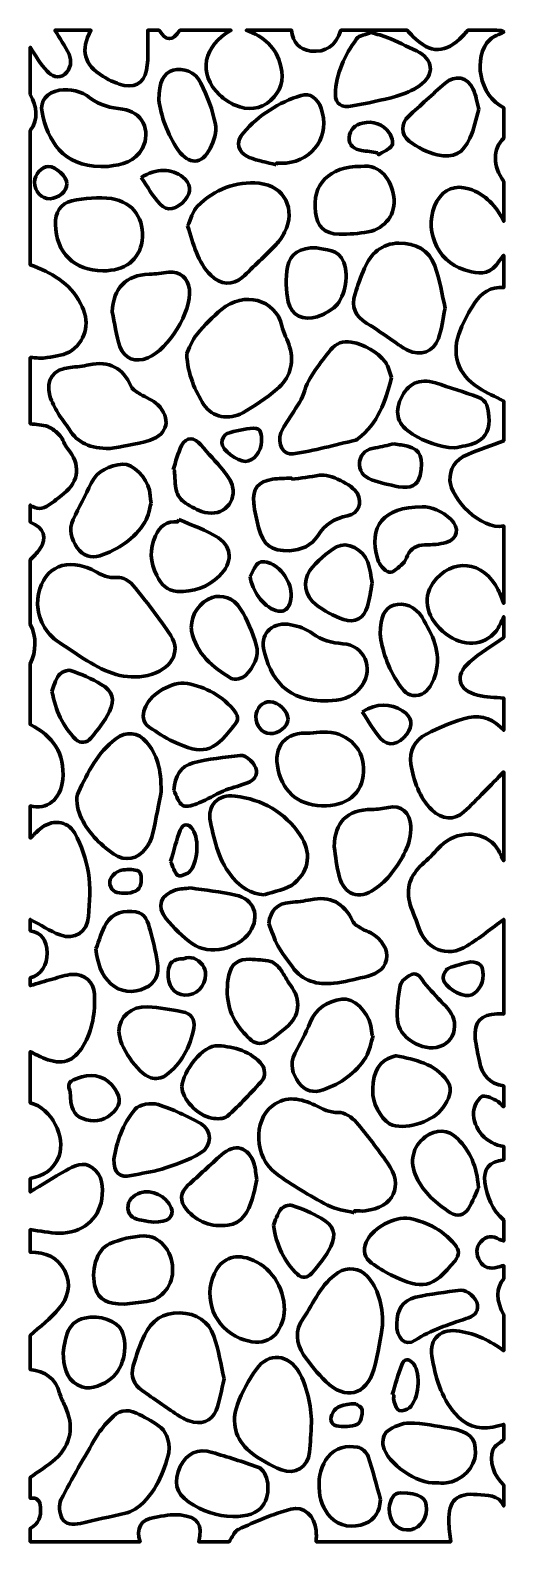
# Model space of a CAD drawing. Header units: inches. Extents: x 147 to 192, y 28 to 169.
import ezdxf

# ---------------------------------------------------------------- set-up
doc = ezdxf.new("R2010")
doc.units = ezdxf.units.IN
doc.header["$MEASUREMENT"] = 0
doc.layers.add('Layer 1', color=7, linetype='Continuous')

msp = doc.modelspace()

# ---------------------------------------------------------------- linework, layer by layer
at = {"layer": 'Layer 1', "color": 7, "lineweight": 140}
for points, knots in [([(147.46, 163.09), (147.46, 164.56), (147.46, 166.03), (147.46, 167.5), (147.97, 166.74), (148.41, 165.92), (149.03, 165.26), (149.41, 164.84), (150.09, 164.49), (150.68, 165), (151.24, 165.49), (151.36, 166.21), (151.07, 166.86), (150.72, 167.64), (150.2, 168.35), (149.75, 169.09), (150.87, 169.09), (151.99, 169.09), (153.11, 169.09), (152.11, 167.21), (152.45, 165.89), (154.25, 164.78), (154.72, 164.49), (155.22, 164.25), (155.74, 164.07), (157.05, 163.62), (158.07, 164.06), (158.3, 165.37), (158.51, 166.58), (158.38, 167.85), (158.4, 169.09), (158.75, 169.09), (159.1, 169.09), (159.46, 169.09), (160.1, 168.06), (160.74, 168.06), (161.4, 169.09), (162.98, 169.09), (164.57, 169.09), (166.16, 169.09), (163.61, 167.68), (162.99, 165.04), (165.11, 163.05), (165.53, 162.66), (166.03, 162.31), (166.56, 162.09), (167.72, 161.61), (168.89, 161.68), (169.85, 162.54), (170.8, 163.38), (171.09, 164.45), (170.8, 165.72), (170.39, 167.51), (169.21, 168.5), (167.57, 169.09), (168.98, 169.09), (170.39, 169.09), (171.8, 169.09), (171.92, 167.97), (172.56, 167.27), (173.58, 167.15), (174.97, 166.99), (175.92, 167.65), (176.39, 169.09), (178.45, 169.09), (180.5, 169.09), (182.56, 169.09), (182.74, 168.9), (182.92, 168.7), (183.1, 168.51), (184.77, 166.86), (186.11, 166.88), (187.75, 168.57), (187.91, 168.73), (188.05, 168.91), (188.21, 169.09), (189.24, 169.09), (190.26, 169.09), (191.29, 169.08), (191.38, 169.08), (191.47, 168.97), (191.56, 168.91), (191.13, 168.69), (190.62, 168.56), (190.29, 168.24), (188.59, 166.57), (189.32, 162.95), (191.56, 161.86), (191.56, 160.91), (191.56, 159.97), (191.56, 159.03), (190.52, 158.01), (190.52, 156.45), (191.56, 154.98), (191.56, 153.74), (191.56, 152.51), (191.56, 151.27), (190.85, 152.68), (189.89, 153.81), (188.32, 154.3), (187.06, 154.69), (185.98, 154.29), (185.34, 153.14), (184.01, 150.75), (185.27, 147.53), (187.89, 146.76), (188.76, 146.5), (189.74, 146.18), (190.57, 146.91), (190.95, 147.25), (191.23, 147.7), (191.56, 148.1), (191.56, 147.1), (191.56, 146.1), (191.56, 145.1), (190.34, 145.2), (189.46, 144.61), (188.84, 143.64), (188.33, 142.86), (187.87, 142.03), (187.52, 141.16), (186.61, 138.99), (187.24, 137.01), (189.23, 135.74), (189.97, 135.27), (190.78, 134.92), (191.56, 134.51), (191.56, 133.28), (191.56, 132.05), (191.56, 130.81), (190.44, 130.39), (189.3, 130.02), (188.21, 129.54), (186.99, 129.02), (186.51, 128.18), (186.55, 127.1), (186.61, 125.49), (189.41, 122.43), (191.56, 122.87), (191.56, 120.46), (191.56, 118.05), (191.56, 115.64), (191.39, 116.07), (191.24, 116.51), (191.04, 116.92), (189.69, 119.65), (186.69, 119.96), (184.97, 117.55), (183.92, 116.08), (184.42, 114.14), (186.17, 112.8), (187.77, 111.58), (189.73, 111.66), (190.82, 113.04), (191.14, 113.44), (191.32, 113.95), (191.56, 114.41), (191.56, 113.76), (191.56, 113.11), (191.56, 112.47), (190.49, 111.7), (189.34, 111.03), (188.36, 110.16), (186.95, 108.91), (187.3, 107.56), (189.13, 107.08), (189.91, 106.88), (190.75, 106.9), (191.56, 106.82), (191.56, 105.82), (191.56, 104.82), (191.56, 103.82), (190.67, 104.76), (189.54, 105.31), (188.32, 105.01), (186.95, 104.68), (185.61, 104.1), (184.35, 103.46), (183.28, 102.91), (182.72, 101.84), (182.92, 100.65), (183.18, 99.09), (183.68, 97.57), (184.85, 96.41), (185.79, 95.48), (186.99, 95.39), (187.85, 96.21), (189.12, 97.41), (190.33, 98.69), (191.56, 99.94), (191.56, 97.18), (191.56, 94.42), (191.56, 91.65), (191.28, 92.15), (191.08, 92.74), (190.7, 93.14), (189.42, 94.5), (187.19, 94.44), (185.7, 93.05), (185.17, 92.55), (184.72, 91.96), (184.16, 91.49), (183.02, 90.51), (182.43, 89.33), (182.78, 87.84), (182.96, 87.05), (183.36, 86.32), (183.6, 85.55), (184.26, 83.39), (186.25, 82.53), (188.16, 83.72), (189.35, 84.45), (190.43, 85.36), (191.56, 86.18), (191.56, 83.24), (191.56, 80.3), (191.56, 77.36), (191.35, 77.37), (191.15, 77.39), (190.95, 77.38), (189.43, 77.32), (188.78, 76.62), (188.91, 75.11), (188.97, 74.39), (189.16, 73.68), (189.29, 72.97), (189.53, 71.69), (190.22, 70.85), (191.56, 70.66), (191.56, 70.02), (191.56, 69.37), (191.56, 68.72), (191.32, 68.93), (191.11, 69.21), (190.83, 69.33), (190.4, 69.51), (189.75, 69.84), (189.52, 69.67), (189.12, 69.37), (188.79, 68.75), (188.75, 68.25), (188.65, 66.66), (190, 65.19), (191.56, 65.02), (191.56, 64.61), (191.56, 64.19), (191.56, 63.78), (190.21, 63.56), (189.63, 62.93), (189.81, 61.66), (190, 60.31), (190.49, 59.07), (191.56, 58.14), (191.56, 57.49), (191.56, 56.84), (191.56, 56.2), (191.43, 56.25), (191.28, 56.28), (191.16, 56.35), (190.53, 56.72), (189.93, 56.7), (189.43, 56.13), (188.94, 55.58), (188.98, 54.94), (189.32, 54.34), (189.69, 53.68), (190.29, 53.57), (190.98, 53.75), (191.17, 53.8), (191.37, 53.85), (191.56, 53.91), (191.56, 53.49), (191.56, 53.08), (191.56, 52.67), (190.84, 51.89), (190.84, 50.57), (191.56, 49.32), (191.56, 48.2), (191.56, 47.08), (191.56, 45.97), (190.32, 46.88), (188.98, 47.54), (187.44, 47.79), (185.76, 48.07), (184.58, 47.15), (184.87, 45.47), (185.19, 43.55), (185.69, 41.64), (187.02, 40.1), (187.95, 39.03), (189.13, 38.57), (190.55, 38.83), (190.89, 38.9), (191.22, 39), (191.56, 39.09), (191.56, 38.62), (191.56, 38.15), (191.56, 37.68), (191.21, 37.36), (190.71, 37.12), (190.55, 36.73), (190.13, 35.74), (190.67, 34.21), (191.56, 33.44), (191.56, 32.8), (191.56, 32.15), (191.56, 31.5), (191.06, 32.61), (189.99, 32.45), (189.09, 32.55), (187.18, 32.74), (186.41, 31.99), (186.44, 30.06), (186.45, 29.42), (186.56, 28.79), (186.62, 28.15), (182.44, 28.15), (178.27, 28.15), (174.1, 28.15), (174.1, 28.5), (174.12, 28.86), (174.09, 29.21), (173.97, 30.51), (172.94, 31.53), (171.72, 31.2), (170.05, 30.75), (168.44, 30.02), (166.85, 29.31), (166.47, 29.14), (166.27, 28.55), (165.98, 28.15), (165.04, 28.15), (164.1, 28.15), (163.16, 28.15), (163.53, 29.76), (163.12, 30.45), (161.43, 30.65), (160.65, 30.75), (159.82, 30.56), (159.03, 30.43), (157.74, 30.22), (157.27, 29.39), (157.69, 28.15), (154.28, 28.15), (150.87, 28.15), (147.46, 28.15), (147.46, 28.56), (147.46, 28.98), (147.46, 29.39), (148.25, 29.82), (148.48, 30.54), (148.42, 31.37), (148.38, 31.93), (148.13, 32.33), (147.46, 32.21), (147.46, 32.86), (147.46, 33.5), (147.46, 34.15), (148.24, 34.72), (149.08, 35.22), (149.79, 35.86), (151.29, 37.2), (151.57, 38.98), (150.7, 40.8), (150.51, 41.19), (150.31, 41.59), (150.19, 42.01), (149.81, 43.41), (148.85, 44.06), (147.46, 44.2), (147.46, 45.26), (147.46, 46.32), (147.46, 47.38), (148.36, 48.21), (149.35, 48.96), (150.13, 49.89), (150.98, 50.89), (151.34, 52.13), (150.67, 53.4), (150, 54.67), (148.88, 55.2), (147.46, 55.14), (147.46, 55.85), (147.46, 56.55), (147.46, 57.26), (148.35, 57.14), (149.25, 56.94), (150.14, 56.93), (152.29, 56.92), (153.83, 58.16), (154.12, 60.13), (154.28, 61.2), (154.2, 62.31), (153.27, 63.02), (152.42, 63.67), (151.53, 63.2), (150.74, 62.75), (149.63, 62.13), (148.55, 61.44), (147.46, 60.78), (147.46, 61.2), (147.46, 61.61), (147.46, 62.02), (148.69, 62.29), (149.67, 62.83), (150.14, 64.13), (150.76, 65.86), (149.49, 68.6), (147.46, 69.07), (147.46, 70.66), (147.46, 72.25), (147.46, 73.84), (147.91, 73.63), (148.34, 73.4), (148.8, 73.21), (150.41, 72.56), (151.51, 72.9), (152.39, 74.39), (153.26, 75.87), (153.53, 77.52), (153.44, 79.21), (153.38, 80.35), (152.53, 81.11), (151.39, 81.05), (150.76, 81.03), (150.15, 80.79), (149.54, 80.62), (148.84, 80.43), (148.15, 80.21), (147.46, 80.01), (147.46, 80.25), (147.46, 80.48), (147.46, 80.72), (148.47, 81.03), (149.08, 81.93), (149.03, 83.05), (148.97, 84.31), (148.52, 84.9), (147.46, 85.13), (147.46, 85.48), (147.46, 85.83), (147.46, 86.18), (148.39, 85.69), (149.27, 85.1), (150.25, 84.73), (151.59, 84.23), (152.8, 85.03), (152.89, 86.44), (152.98, 87.8), (153.1, 89.2), (152.88, 90.53), (152.68, 91.8), (152.22, 93.08), (151.6, 94.21), (150.9, 95.46), (149.43, 95.54), (148.34, 94.59), (148.04, 94.32), (147.75, 94.04), (147.46, 93.77), (147.46, 94.77), (147.46, 95.77), (147.46, 96.77), (149, 96.33), (150.3, 97.36), (150.48, 99.23), (150.73, 101.67), (149.55, 103.28), (147.46, 104.35), (147.46, 106.23), (147.46, 108.12), (147.46, 110), (148.01, 111.23), (148.08, 112.47), (147.46, 113.7), (147.46, 115.7), (147.46, 117.7), (147.46, 119.7), (147.75, 120.02), (148.09, 120.32), (148.33, 120.68), (149.07, 121.8), (148.76, 122.69), (147.46, 123.23), (147.46, 123.76), (147.46, 124.28), (147.46, 124.81), (148.03, 124.38), (148.61, 124.43), (149.17, 124.81), (149.66, 125.13), (150.12, 125.5), (150.57, 125.87), (152.05, 127.06), (152.16, 128.63), (150.94, 130.08), (150.64, 130.44), (150.52, 130.95), (150.22, 131.3), (149.91, 131.64), (149.52, 131.97), (149.1, 132.13), (148.59, 132.32), (148.01, 132.32), (147.46, 132.4), (147.46, 134.46), (147.46, 136.51), (147.46, 138.57), (147.99, 138.56), (148.53, 138.47), (149.04, 138.57), (149.82, 138.71), (150.74, 138.79), (151.33, 139.24), (152.78, 140.34), (153.02, 141.98), (152.15, 143.62), (151.14, 145.52), (149.41, 146.52), (147.46, 147.21), (147.46, 151.39), (147.46, 155.56), (147.46, 159.74), (148.27, 160.86), (148.06, 161.97), (147.46, 163.09)], [0, 0, 0, 0, 1, 1, 1, 2, 2, 2, 3, 3, 3, 4, 4, 4, 5, 5, 5, 6, 6, 6, 7, 7, 7, 8, 8, 8, 9, 9, 9, 10, 10, 10, 11, 11, 11, 12, 12, 12, 13, 13, 13, 14, 14, 14, 15, 15, 15, 16, 16, 16, 17, 17, 17, 18, 18, 18, 19, 19, 19, 20, 20, 20, 21, 21, 21, 22, 22, 22, 23, 23, 23, 24, 24, 24, 25, 25, 25, 26, 26, 26, 27, 27, 27, 28, 28, 28, 29, 29, 29, 30, 30, 30, 31, 31, 31, 32, 32, 32, 33, 33, 33, 34, 34, 34, 35, 35, 35, 36, 36, 36, 37, 37, 37, 38, 38, 38, 39, 39, 39, 40, 40, 40, 41, 41, 41, 42, 42, 42, 43, 43, 43, 44, 44, 44, 45, 45, 45, 46, 46, 46, 47, 47, 47, 48, 48, 48, 49, 49, 49, 50, 50, 50, 51, 51, 51, 52, 52, 52, 53, 53, 53, 54, 54, 54, 55, 55, 55, 56, 56, 56, 57, 57, 57, 58, 58, 58, 59, 59, 59, 60, 60, 60, 61, 61, 61, 62, 62, 62, 63, 63, 63, 64, 64, 64, 65, 65, 65, 66, 66, 66, 67, 67, 67, 68, 68, 68, 69, 69, 69, 70, 70, 70, 71, 71, 71, 72, 72, 72, 73, 73, 73, 74, 74, 74, 75, 75, 75, 76, 76, 76, 77, 77, 77, 78, 78, 78, 79, 79, 79, 80, 80, 80, 81, 81, 81, 82, 82, 82, 83, 83, 83, 84, 84, 84, 85, 85, 85, 86, 86, 86, 87, 87, 87, 88, 88, 88, 89, 89, 89, 90, 90, 90, 91, 91, 91, 92, 92, 92, 93, 93, 93, 94, 94, 94, 95, 95, 95, 96, 96, 96, 97, 97, 97, 98, 98, 98, 99, 99, 99, 100, 100, 100, 101, 101, 101, 102, 102, 102, 103, 103, 103, 104, 104, 104, 105, 105, 105, 106, 106, 106, 107, 107, 107, 108, 108, 108, 109, 109, 109, 110, 110, 110, 111, 111, 111, 112, 112, 112, 113, 113, 113, 114, 114, 114, 115, 115, 115, 116, 116, 116, 117, 117, 117, 118, 118, 118, 119, 119, 119, 120, 120, 120, 121, 121, 121, 122, 122, 122, 123, 123, 123, 124, 124, 124, 125, 125, 125, 126, 126, 126, 127, 127, 127, 128, 128, 128, 129, 129, 129, 130, 130, 130, 131, 131, 131, 132, 132, 132, 133, 133, 133, 134, 134, 134, 135, 135, 135, 136, 136, 136, 137, 137, 137, 138, 138, 138, 139, 139, 139, 140, 140, 140, 141, 141, 141, 142, 142, 142, 143, 143, 143, 144, 144, 144, 145, 145, 145, 146, 146, 146, 147, 147, 147, 148, 148, 148, 149, 149, 149, 150, 150, 150, 151, 151, 151, 152, 152, 152, 153, 153, 153, 154, 154, 154, 155, 155, 155, 156, 156, 156, 157, 157, 157, 158, 158, 158, 159, 159, 159, 160, 160, 160, 161, 161, 161, 162, 162, 162, 163, 163, 163, 164, 164, 164, 165, 165, 165, 166, 166, 166, 167, 167, 167, 168, 168, 168, 169, 169, 169, 170, 170, 170, 171, 171, 171, 172, 172, 172, 173, 173, 173, 174, 174, 174, 175, 175, 175, 175]), ([(179.19, 168.87), (178.75, 168.69), (178.1, 168.63), (177.85, 168.28), (176.75, 166.75), (175.92, 165.06), (175.88, 163.12), (175.86, 162.22), (176.45, 161.83), (177.46, 162.03), (178.84, 162.3), (180.22, 162.56), (181.57, 162.94), (182.32, 163.15), (183.07, 163.48), (183.71, 163.92), (185.19, 164.91), (185.02, 166.44), (183.42, 167.17), (182.52, 167.59), (181.63, 168.04), (180.71, 168.42), (180.27, 168.61), (179.78, 168.7), (179.19, 168.87)], [0, 0, 0, 0, 1, 1, 1, 2, 2, 2, 3, 3, 3, 4, 4, 4, 5, 5, 5, 6, 6, 6, 7, 7, 7, 8, 8, 8, 8]), ([(159.44, 162.6), (159.63, 161.13), (160.19, 159.43), (161.25, 157.91), (162.22, 156.52), (163.45, 156.54), (164.22, 158.07), (164.55, 158.75), (164.85, 159.63), (164.71, 160.32), (164.45, 161.64), (163.96, 162.95), (163.36, 164.16), (162.85, 165.22), (161.67, 165.63), (160.77, 165.37), (159.9, 165.12), (159.42, 164.26), (159.44, 162.6)], [0, 0, 0, 0, 1, 1, 1, 2, 2, 2, 3, 3, 3, 4, 4, 4, 5, 5, 5, 6, 6, 6, 6]), ([(189.25, 161.72), (189.05, 162.43), (188.97, 163.05), (188.72, 163.59), (188.17, 164.75), (187.04, 164.97), (186.07, 164.12), (184.93, 163.12), (183.8, 162.09), (182.69, 161.06), (181.98, 160.4), (181.93, 159.4), (182.76, 158.75), (183.51, 158.17), (184.44, 157.68), (185.37, 157.48), (186.92, 157.14), (187.78, 157.62), (188.41, 159.03), (188.8, 159.9), (188.99, 160.85), (189.25, 161.72)], [0, 0, 0, 0, 1, 1, 1, 2, 2, 2, 3, 3, 3, 4, 4, 4, 5, 5, 5, 6, 6, 6, 7, 7, 7, 7]), ([(154.02, 156.39), (154.25, 156.39), (154.49, 156.37), (154.72, 156.4), (156.01, 156.55), (157.22, 156.82), (157.91, 158.1), (158.76, 159.69), (157.84, 161.55), (156.06, 161.73), (154.97, 161.85), (153.96, 162.06), (153.05, 162.77), (152.23, 163.42), (151.21, 163.67), (150.14, 163.49), (149.03, 163.3), (148.35, 162.52), (148.56, 161.44), (149.05, 158.87), (150.52, 156.37), (154.02, 156.39)], [0, 0, 0, 0, 1, 1, 1, 2, 2, 2, 3, 3, 3, 4, 4, 4, 5, 5, 5, 6, 6, 6, 7, 7, 7, 7]), ([(170.36, 156.55), (170.38, 156.6), (170.39, 156.66), (170.4, 156.71), (170.69, 156.71), (170.99, 156.68), (171.28, 156.71), (173.88, 156.95), (175.41, 159.33), (174.56, 161.8), (174.23, 162.73), (173.49, 163.28), (172.7, 163.02), (170.6, 162.34), (168.76, 161.21), (167.31, 159.53), (166.55, 158.66), (166.79, 157.69), (167.85, 157.24), (168.64, 156.9), (169.52, 156.77), (170.36, 156.55)], [0, 0, 0, 0, 1, 1, 1, 2, 2, 2, 3, 3, 3, 4, 4, 4, 5, 5, 5, 6, 6, 6, 7, 7, 7, 7]), ([(179.79, 157.66), (179.83, 157.6), (179.87, 157.54), (179.91, 157.48), (180.34, 157.77), (180.89, 157.97), (181.16, 158.37), (181.31, 158.6), (181.12, 159.22), (180.9, 159.52), (180.29, 160.34), (179.4, 160.66), (178.41, 160.44), (177.73, 160.28), (177.2, 159.81), (177.15, 159.07), (177.11, 158.32), (177.64, 158), (178.32, 157.89), (178.81, 157.81), (179.3, 157.73), (179.79, 157.66)], [0, 0, 0, 0, 1, 1, 1, 2, 2, 2, 3, 3, 3, 4, 4, 4, 5, 5, 5, 6, 6, 6, 7, 7, 7, 7]), ([(178.26, 156.4), (175.32, 156.39), (173.67, 154.72), (174.03, 152.11), (174.22, 150.74), (174.84, 150.11), (176.23, 150.08), (177.13, 150.06), (178.05, 150.13), (178.94, 150.29), (180.53, 150.6), (181.57, 152), (181.31, 153.57), (181.06, 155.11), (180.17, 156.61), (178.26, 156.4)], [0, 0, 0, 0, 1, 1, 1, 2, 2, 2, 3, 3, 3, 4, 4, 4, 5, 5, 5, 5]), ([(150.87, 154.76), (150.86, 155.46), (149.87, 156.39), (149.14, 156.38), (148.52, 156.37), (147.87, 155.63), (147.86, 154.93), (147.85, 154.06), (148.52, 153.34), (149.3, 153.38), (150.11, 153.41), (150.88, 154.09), (150.87, 154.76)], [0, 0, 0, 0, 1, 1, 1, 2, 2, 2, 3, 3, 3, 4, 4, 4, 4]), ([(157.78, 155.37), (158.38, 154.5), (158.89, 153.6), (159.56, 152.86), (160.18, 152.16), (161.16, 152.4), (161.89, 153.27), (162.51, 154.02), (162.43, 154.81), (161.67, 155.4), (160.65, 156.21), (159.19, 156.24), (157.78, 155.37)], [0, 0, 0, 0, 1, 1, 1, 2, 2, 2, 3, 3, 3, 4, 4, 4, 4]), ([(162.12, 150.85), (162.67, 149.11), (163.03, 147.47), (164.27, 146.24), (165.19, 145.34), (166.36, 145.28), (167.2, 146.05), (168.28, 147.04), (169.32, 148.06), (170.35, 149.1), (170.67, 149.43), (170.94, 149.84), (171.15, 150.25), (172.23, 152.38), (171.15, 154.56), (168.79, 154.82), (166.58, 155.06), (164.63, 154.23), (163.05, 152.7), (162.57, 152.24), (162.41, 151.45), (162.12, 150.85)], [0, 0, 0, 0, 1, 1, 1, 2, 2, 2, 3, 3, 3, 4, 4, 4, 5, 5, 5, 6, 6, 6, 7, 7, 7, 7]), ([(154.21, 146.66), (156.28, 146.65), (157.63, 147.68), (157.87, 149.45), (158.14, 151.43), (157.1, 153.05), (155.02, 153.39), (153.82, 153.58), (152.52, 153.42), (151.32, 153.18), (150.27, 152.97), (149.77, 152.04), (149.8, 150.98), (149.87, 148.34), (151.57, 146.66), (154.21, 146.66)], [0, 0, 0, 0, 1, 1, 1, 2, 2, 2, 3, 3, 3, 4, 4, 4, 5, 5, 5, 5]), ([(174.11, 148.81), (172.6, 148.82), (171.64, 148.26), (171.43, 147.03), (171.25, 145.96), (171.26, 144.81), (171.49, 143.76), (171.77, 142.49), (172.94, 141.97), (174.19, 142.38), (174.73, 142.56), (175.27, 142.85), (175.72, 143.2), (176.74, 144.01), (177.17, 146.07), (176.67, 147.42), (176.18, 148.77), (174.92, 148.57), (174.11, 148.81)], [0, 0, 0, 0, 1, 1, 1, 2, 2, 2, 3, 3, 3, 4, 4, 4, 5, 5, 5, 6, 6, 6, 6]), ([(186.1, 143.19), (185.81, 144.42), (185.62, 145.83), (185.14, 147.13), (184.6, 148.58), (183.37, 149.26), (181.8, 149.24), (180.18, 149.21), (179.2, 148.27), (178.58, 146.9), (178.23, 146.13), (177.98, 145.31), (177.72, 144.51), (177.33, 143.27), (177.72, 142.42), (178.82, 141.76), (179.67, 141.26), (180.46, 140.66), (181.28, 140.11), (181.72, 139.81), (182.13, 139.47), (182.61, 139.25), (183.86, 138.68), (185, 139.08), (185.48, 140.36), (185.8, 141.19), (185.88, 142.11), (186.1, 143.19)], [0, 0, 0, 0, 1, 1, 1, 2, 2, 2, 3, 3, 3, 4, 4, 4, 5, 5, 5, 6, 6, 6, 7, 7, 7, 8, 8, 8, 9, 9, 9, 9]), ([(155.09, 142.84), (155.32, 141.76), (155.46, 140.64), (155.81, 139.6), (156.21, 138.44), (157.29, 138.07), (158.4, 138.54), (160.4, 139.4), (162.46, 142.8), (162.28, 144.93), (162.18, 145.99), (161.39, 146.65), (160.36, 146.52), (159.75, 146.44), (159.15, 146.37), (158.54, 146.35), (156.37, 146.25), (155.21, 145.06), (155.09, 142.84)], [0, 0, 0, 0, 1, 1, 1, 2, 2, 2, 3, 3, 3, 4, 4, 4, 5, 5, 5, 6, 6, 6, 6]), ([(162.03, 138.94), (162.14, 136.93), (162.81, 135.49), (163.64, 134.17), (164.38, 133), (166, 132.7), (167.25, 133.42), (168.36, 134.06), (169.44, 134.79), (170.42, 135.61), (171.64, 136.63), (172.07, 138), (171.62, 139.57), (171.43, 140.23), (171.05, 140.85), (170.9, 141.53), (170.32, 144.03), (167.32, 144.78), (165.28, 143.06), (164.46, 142.36), (163.67, 141.6), (163, 140.76), (162.51, 140.15), (162.25, 139.36), (162.03, 138.94)], [0, 0, 0, 0, 1, 1, 1, 2, 2, 2, 3, 3, 3, 4, 4, 4, 5, 5, 5, 6, 6, 6, 7, 7, 7, 8, 8, 8, 8]), ([(181.12, 136.71), (180.93, 137.19), (180.84, 137.74), (180.54, 138.13), (179.73, 139.14), (178.64, 139.77), (177.36, 140.01), (176.6, 140.16), (175.94, 139.89), (175.47, 139.31), (174.47, 138.06), (173.41, 136.85), (172.93, 135.24), (172.69, 134.43), (172.08, 133.73), (171.64, 132.99), (171.36, 132.51), (170.99, 132.07), (170.81, 131.56), (170.43, 130.52), (171.01, 129.45), (171.96, 129.59), (173.91, 129.9), (175.82, 130.42), (177.75, 130.86), (177.83, 130.88), (177.9, 130.95), (177.97, 131), (179.87, 132.41), (180.51, 134.49), (181.12, 136.71)], [0, 0, 0, 0, 1, 1, 1, 2, 2, 2, 3, 3, 3, 4, 4, 4, 5, 5, 5, 6, 6, 6, 7, 7, 7, 8, 8, 8, 9, 9, 9, 10, 10, 10, 10]), ([(154.9, 130.08), (155.88, 130.28), (157.29, 130.45), (158.62, 130.87), (160.29, 131.41), (160.59, 132.92), (159.33, 134.17), (158.89, 134.6), (158.24, 134.82), (157.7, 135.17), (157.4, 135.37), (157, 135.57), (156.87, 135.87), (156.08, 137.63), (154.83, 138.29), (152.93, 137.89), (152.36, 137.77), (151.77, 137.7), (151.19, 137.65), (149.61, 137.51), (148.86, 136.52), (149.29, 134.99), (149.44, 134.43), (149.75, 133.91), (150.04, 133.41), (150.35, 132.88), (150.75, 132.4), (151.08, 131.88), (151.87, 130.62), (153.04, 130.09), (154.9, 130.08)], [0, 0, 0, 0, 1, 1, 1, 2, 2, 2, 3, 3, 3, 4, 4, 4, 5, 5, 5, 6, 6, 6, 7, 7, 7, 8, 8, 8, 9, 9, 9, 10, 10, 10, 10]), ([(186.98, 130.14), (187.65, 130.3), (188.37, 130.37), (188.99, 130.66), (189.99, 131.12), (190.28, 132.04), (190.18, 133.08), (190.12, 133.82), (190.01, 134.58), (189.18, 134.88), (187.86, 135.35), (186.53, 135.79), (185.19, 136.2), (183.68, 136.66), (182.6, 136.15), (181.96, 134.72), (181.35, 133.36), (181.7, 132.28), (183.06, 131.44), (184.25, 130.71), (185.53, 130.24), (186.98, 130.14)], [0, 0, 0, 0, 1, 1, 1, 2, 2, 2, 3, 3, 3, 4, 4, 4, 5, 5, 5, 6, 6, 6, 7, 7, 7, 7]), ([(160.77, 128.09), (160.81, 128.08), (160.85, 128.06), (160.89, 128.04), (160.95, 127.4), (160.93, 126.75), (161.08, 126.13), (161.16, 125.76), (161.43, 125.36), (161.73, 125.14), (162.24, 124.77), (162.82, 124.45), (163.42, 124.23), (165.11, 123.61), (166.63, 124.79), (166.31, 126.51), (166.21, 127.07), (165.79, 127.6), (165.42, 128.06), (164.77, 128.88), (164.02, 129.61), (163.36, 130.42), (162.77, 131.16), (162, 131.22), (161.56, 130.37), (161.19, 129.67), (161.02, 128.86), (160.77, 128.09)], [0, 0, 0, 0, 1, 1, 1, 2, 2, 2, 3, 3, 3, 4, 4, 4, 5, 5, 5, 6, 6, 6, 7, 7, 7, 8, 8, 8, 9, 9, 9, 9]), ([(169.01, 130.75), (169.02, 131.33), (169.01, 132.01), (168.25, 131.98), (167.43, 131.94), (166.59, 131.74), (165.8, 131.49), (165.55, 131.41), (165.3, 130.92), (165.29, 130.62), (165.29, 129.97), (166.78, 128.87), (167.5, 128.89), (168.28, 128.91), (168.98, 129.77), (169.01, 130.75)], [0, 0, 0, 0, 1, 1, 1, 2, 2, 2, 3, 3, 3, 4, 4, 4, 5, 5, 5, 5]), ([(181.33, 130.53), (180.79, 130.41), (180.2, 130.25), (179.6, 130.16), (178.82, 130.04), (178.27, 129.67), (178.14, 128.87), (178, 128.01), (178.53, 127.45), (179.24, 127.18), (180.05, 126.88), (180.92, 126.69), (181.77, 126.53), (182.92, 126.31), (183.56, 126.68), (183.76, 127.56), (184.13, 129.22), (183.83, 129.94), (182.61, 130.3), (182.23, 130.41), (181.82, 130.44), (181.33, 130.53)], [0, 0, 0, 0, 1, 1, 1, 2, 2, 2, 3, 3, 3, 4, 4, 4, 5, 5, 5, 6, 6, 6, 7, 7, 7, 7]), ([(158.71, 124.99), (158.64, 125.56), (158.63, 125.88), (158.56, 126.2), (158.31, 127.38), (157.02, 128.7), (156.08, 128.62), (154.84, 128.5), (153.74, 128.07), (153.13, 126.85), (152.58, 125.72), (152.01, 124.6), (151.46, 123.47), (151, 122.52), (151.29, 121.64), (151.84, 120.83), (152.35, 120.1), (153.13, 119.83), (153.94, 120.09), (155.68, 120.65), (157.15, 121.68), (158.14, 123.23), (158.5, 123.8), (158.57, 124.54), (158.71, 124.99)], [0, 0, 0, 0, 1, 1, 1, 2, 2, 2, 3, 3, 3, 4, 4, 4, 5, 5, 5, 6, 6, 6, 7, 7, 7, 8, 8, 8, 8]), ([(171.8, 127.22), (171.79, 127.26), (171.79, 127.3), (171.78, 127.34), (171.2, 127.3), (170.6, 127.31), (170.03, 127.22), (168.64, 126.99), (168.15, 126.37), (168.28, 124.98), (168.36, 124.23), (168.55, 123.48), (168.73, 122.74), (169.12, 121.09), (169.92, 120.49), (171.6, 120.56), (172.7, 120.61), (173.66, 121.05), (174.24, 121.94), (174.92, 123), (175.77, 123.59), (177.02, 123.82), (178.04, 124.02), (178.4, 125.02), (177.93, 125.88), (177.46, 126.74), (175.36, 127.75), (174.4, 127.59), (173.53, 127.45), (172.66, 127.34), (171.8, 127.22)], [0, 0, 0, 0, 1, 1, 1, 2, 2, 2, 3, 3, 3, 4, 4, 4, 5, 5, 5, 6, 6, 6, 7, 7, 7, 8, 8, 8, 9, 9, 9, 10, 10, 10, 10]), ([(183.96, 124.66), (180.3, 124.6), (178.95, 122.9), (179.82, 119.75), (179.95, 119.27), (180.45, 118.68), (180.9, 118.56), (181.23, 118.47), (181.78, 119.02), (182.17, 119.36), (182.38, 119.54), (182.49, 119.85), (182.6, 120.11), (182.91, 120.83), (183.47, 121.07), (184.21, 121.1), (184.88, 121.12), (185.57, 121.14), (186.2, 121.34), (187.27, 121.67), (187.46, 122.66), (186.65, 123.46), (185.82, 124.27), (184.8, 124.66), (183.96, 124.66)], [0, 0, 0, 0, 1, 1, 1, 2, 2, 2, 3, 3, 3, 4, 4, 4, 5, 5, 5, 6, 6, 6, 7, 7, 7, 8, 8, 8, 8]), ([(161.3, 123.48), (161.27, 123.41), (161.24, 123.34), (161.21, 123.26), (160.18, 123.35), (159.52, 122.82), (159.12, 121.96), (158.53, 120.71), (158.64, 119.49), (159.25, 118.25), (159.67, 117.41), (160.19, 116.81), (161.14, 116.77), (162.64, 116.7), (164.01, 117.14), (165.07, 118.2), (166.3, 119.43), (166.31, 120.86), (164.98, 121.75), (163.86, 122.49), (162.53, 122.92), (161.3, 123.48)], [0, 0, 0, 0, 1, 1, 1, 2, 2, 2, 3, 3, 3, 4, 4, 4, 5, 5, 5, 6, 6, 6, 7, 7, 7, 7]), ([(179.31, 117.55), (179.18, 118.2), (179.12, 118.88), (178.89, 119.5), (178.46, 120.67), (176.97, 121.48), (175.99, 120.91), (175.05, 120.36), (174.14, 119.59), (173.51, 118.71), (172.77, 117.69), (173.06, 116.32), (174.05, 115.55), (174.82, 114.96), (175.72, 114.48), (176.64, 114.15), (177.71, 113.76), (178.53, 114.26), (178.87, 115.37), (179.08, 116.06), (179.16, 116.79), (179.31, 117.55)], [0, 0, 0, 0, 1, 1, 1, 2, 2, 2, 3, 3, 3, 4, 4, 4, 5, 5, 5, 6, 6, 6, 7, 7, 7, 7]), ([(148.15, 115.54), (148.22, 114.3), (148.76, 112.91), (150.2, 111.98), (151.06, 111.42), (151.9, 110.82), (152.77, 110.29), (154.51, 109.23), (156.3, 108.44), (158.42, 108.94), (160.54, 109.45), (161.56, 111.07), (160.55, 112.65), (159.48, 114.29), (158.26, 115.83), (157.02, 117.35), (156.7, 117.74), (156.05, 118.1), (155.59, 118.06), (154.72, 117.98), (154.08, 118.31), (153.4, 118.69), (153.12, 118.85), (152.82, 118.97), (152.51, 119.07), (150.12, 119.84), (148.16, 118.42), (148.15, 115.54)], [0, 0, 0, 0, 1, 1, 1, 2, 2, 2, 3, 3, 3, 4, 4, 4, 5, 5, 5, 6, 6, 6, 7, 7, 7, 8, 8, 8, 9, 9, 9, 9]), ([(167.94, 118.17), (168.12, 116.8), (169.12, 115.39), (170.32, 114.99), (170.95, 114.78), (171.39, 114.99), (171.63, 115.64), (172.05, 116.73), (171.44, 118.39), (170.2, 119.19), (169.81, 119.44), (169.14, 119.64), (168.8, 119.46), (168.4, 119.26), (168.22, 118.62), (167.94, 118.17)], [0, 0, 0, 0, 1, 1, 1, 2, 2, 2, 3, 3, 3, 4, 4, 4, 5, 5, 5, 5]), ([(162.46, 113.38), (162.47, 113.32), (162.46, 113.2), (162.48, 113.09), (162.92, 110.95), (164.47, 109.7), (166.18, 108.65), (166.47, 108.47), (167.24, 108.65), (167.51, 108.93), (168.25, 109.7), (168.83, 110.7), (168.51, 111.79), (168.17, 112.95), (167.69, 114.1), (167.05, 115.12), (166.39, 116.19), (165.3, 116.5), (164.41, 116.19), (163.23, 115.78), (162.47, 114.69), (162.46, 113.38)], [0, 0, 0, 0, 1, 1, 1, 2, 2, 2, 3, 3, 3, 4, 4, 4, 5, 5, 5, 6, 6, 6, 7, 7, 7, 7]), ([(180.05, 112.82), (180.2, 111.31), (180.77, 109.64), (181.79, 108.13), (182.18, 107.55), (182.61, 106.99), (183.37, 107.05), (184.19, 107.1), (184.64, 107.72), (184.97, 108.4), (185.09, 108.63), (185.17, 108.89), (185.23, 109.14), (185.74, 111.1), (184.91, 112.76), (183.95, 114.35), (183.33, 115.37), (182.26, 115.77), (181.32, 115.48), (180.49, 115.22), (180.04, 114.38), (180.05, 112.82)], [0, 0, 0, 0, 1, 1, 1, 2, 2, 2, 3, 3, 3, 4, 4, 4, 5, 5, 5, 6, 6, 6, 7, 7, 7, 7]), ([(175.2, 106.57), (176.18, 106.59), (177.48, 106.73), (178.34, 107.97), (179.5, 109.63), (178.58, 111.73), (176.58, 111.89), (175.54, 111.98), (174.61, 112.2), (173.74, 112.85), (173.17, 113.27), (172.43, 113.51), (171.73, 113.66), (170.15, 113.99), (168.89, 112.91), (169.19, 111.44), (169.75, 108.71), (171.37, 106.39), (175.2, 106.57)], [0, 0, 0, 0, 1, 1, 1, 2, 2, 2, 3, 3, 3, 4, 4, 4, 5, 5, 5, 6, 6, 6, 6]), ([(149.48, 107.44), (149.82, 105.65), (150.49, 104.19), (151.68, 102.99), (152.13, 102.54), (152.73, 102.63), (153.1, 103.07), (153.74, 103.84), (154.38, 104.66), (154.83, 105.56), (155.39, 106.67), (155.13, 107.47), (154.07, 108.1), (153.18, 108.63), (152.2, 109.06), (151.22, 109.39), (150.92, 109.49), (150.32, 109.23), (150.11, 108.95), (149.78, 108.5), (149.66, 107.9), (149.48, 107.44)], [0, 0, 0, 0, 1, 1, 1, 2, 2, 2, 3, 3, 3, 4, 4, 4, 5, 5, 5, 6, 6, 6, 7, 7, 7, 7]), ([(161.79, 108.22), (160.31, 108.23), (158.53, 107.03), (158.12, 105.85), (157.89, 105.2), (157.91, 104.55), (158.54, 104.12), (159.26, 103.63), (159.99, 103.13), (160.78, 102.76), (163.5, 101.48), (164.48, 101.74), (166.32, 104.11), (166.34, 104.13), (166.34, 104.17), (166.36, 104.18), (166.97, 104.71), (166.83, 105.26), (166.37, 105.78), (165.1, 107.23), (163.46, 107.99), (161.79, 108.22)], [0, 0, 0, 0, 1, 1, 1, 2, 2, 2, 3, 3, 3, 4, 4, 4, 5, 5, 5, 6, 6, 6, 7, 7, 7, 7]), ([(171.47, 104.85), (171.48, 105.59), (170.58, 106.46), (169.79, 106.48), (169.09, 106.49), (168.5, 105.88), (168.48, 105.1), (168.45, 104.28), (169.05, 103.54), (169.79, 103.51), (170.6, 103.47), (171.46, 104.16), (171.47, 104.85)], [0, 0, 0, 0, 1, 1, 1, 2, 2, 2, 3, 3, 3, 4, 4, 4, 4]), ([(178.38, 105.55), (178.97, 104.66), (179.44, 103.78), (180.09, 103.05), (180.79, 102.25), (181.77, 102.47), (182.54, 103.47), (183.15, 104.25), (183.02, 105.09), (182.14, 105.63), (180.97, 106.35), (179.77, 106.36), (178.38, 105.55)], [0, 0, 0, 0, 1, 1, 1, 2, 2, 2, 3, 3, 3, 4, 4, 4, 4]), ([(159.65, 98.08), (159.67, 100.23), (159.26, 101.57), (158.29, 102.72), (157.53, 103.63), (156.39, 103.76), (155.43, 103.03), (153.73, 101.76), (152.84, 99.88), (151.94, 98.06), (151.66, 97.49), (151.83, 96.53), (152.11, 95.88), (152.75, 94.37), (153.9, 93.2), (155.24, 92.28), (156.32, 91.53), (157.46, 91.78), (158.24, 92.84), (158.5, 93.19), (158.74, 93.59), (158.83, 94.01), (159.18, 95.57), (159.47, 97.15), (159.65, 98.08)], [0, 0, 0, 0, 1, 1, 1, 2, 2, 2, 3, 3, 3, 4, 4, 4, 5, 5, 5, 6, 6, 6, 7, 7, 7, 8, 8, 8, 8]), ([(173.52, 103.54), (171.21, 103.71), (170.05, 102.35), (170.55, 100.12), (171.05, 97.9), (172.65, 96.7), (175.03, 96.77), (177.24, 96.84), (178.59, 98.22), (178.51, 100.32), (178.43, 102.31), (176.81, 103.73), (174.74, 103.65), (174.33, 103.63), (173.93, 103.58), (173.52, 103.54)], [0, 0, 0, 0, 1, 1, 1, 2, 2, 2, 3, 3, 3, 4, 4, 4, 5, 5, 5, 5]), ([(160.82, 98.2), (161.09, 97.72), (161.25, 97.04), (161.67, 96.81), (162.02, 96.61), (162.69, 96.85), (163.17, 97.04), (163.94, 97.36), (164.66, 97.83), (165.43, 98.15), (166.1, 98.44), (166.82, 98.58), (167.5, 98.84), (168.05, 99.05), (168.61, 99.32), (168.53, 100.07), (168.47, 100.65), (167.59, 101.53), (167.02, 101.47), (165.55, 101.3), (164.06, 101.15), (162.64, 100.77), (161.42, 100.45), (160.98, 99.58), (160.82, 98.2)], [0, 0, 0, 0, 1, 1, 1, 2, 2, 2, 3, 3, 3, 4, 4, 4, 5, 5, 5, 6, 6, 6, 7, 7, 7, 8, 8, 8, 8]), ([(169.24, 88.46), (170.2, 88.82), (171.34, 88.95), (172.07, 89.57), (173.51, 90.79), (173.64, 92.45), (172.59, 94.05), (171.17, 96.2), (169.06, 97.37), (166.53, 97.68), (164.94, 97.87), (163.93, 96.84), (164.24, 95.26), (164.62, 93.41), (165.07, 91.53), (166.36, 90.03), (167.09, 89.19), (167.98, 88.58), (169.24, 88.46)], [0, 0, 0, 0, 1, 1, 1, 2, 2, 2, 3, 3, 3, 4, 4, 4, 5, 5, 5, 6, 6, 6, 6]), ([(175.76, 92.96), (175.91, 92.04), (175.99, 91.09), (176.24, 90.2), (176.71, 88.46), (178.06, 87.97), (179.53, 88.99), (180.13, 89.4), (180.69, 89.91), (181.12, 90.49), (182.09, 91.78), (182.95, 93.17), (182.9, 94.87), (182.87, 96.14), (181.96, 96.87), (180.82, 96.63), (180.31, 96.52), (179.79, 96.44), (179.28, 96.44), (176.96, 96.41), (175.83, 95.28), (175.76, 92.96)], [0, 0, 0, 0, 1, 1, 1, 2, 2, 2, 3, 3, 3, 4, 4, 4, 5, 5, 5, 6, 6, 6, 7, 7, 7, 7]), ([(160.53, 91.57), (160.74, 91.13), (160.87, 90.6), (161.2, 90.28), (161.33, 90.15), (161.99, 90.36), (162.25, 90.59), (163.07, 91.35), (163.23, 93.63), (162.6, 94.56), (162.21, 95.15), (161.67, 95.16), (161.43, 94.51), (161.08, 93.59), (160.85, 92.63), (160.53, 91.57)], [0, 0, 0, 0, 1, 1, 1, 2, 2, 2, 3, 3, 3, 4, 4, 4, 5, 5, 5, 5]), ([(156.23, 88.63), (157.04, 88.62), (157.64, 88.89), (157.77, 89.49), (157.85, 89.87), (157.79, 90.55), (157.57, 90.67), (157.18, 90.88), (156.6, 90.84), (156.12, 90.79), (155.37, 90.71), (154.76, 90.03), (154.88, 89.45), (155.03, 88.72), (155.61, 88.62), (156.23, 88.63)], [0, 0, 0, 0, 1, 1, 1, 2, 2, 2, 3, 3, 3, 4, 4, 4, 5, 5, 5, 5]), ([(162.37, 89.12), (161.89, 89.05), (161.43, 89.06), (161.02, 88.93), (159.58, 88.48), (159.18, 87.42), (160.12, 86.25), (160.83, 85.38), (161.66, 84.56), (162.57, 83.9), (164.1, 82.8), (166.9, 83.44), (167.91, 84.99), (168.89, 86.5), (168.31, 88.08), (166.58, 88.45), (165.18, 88.75), (163.75, 88.91), (162.37, 89.12)], [0, 0, 0, 0, 1, 1, 1, 2, 2, 2, 3, 3, 3, 4, 4, 4, 5, 5, 5, 6, 6, 6, 6]), ([(169.67, 85.8), (169.95, 85.1), (170.17, 84.38), (170.52, 83.73), (170.9, 83.04), (171.41, 82.42), (171.87, 81.77), (172.82, 80.41), (174.21, 80.06), (175.74, 80.23), (176.7, 80.33), (177.63, 80.6), (178.58, 80.81), (179.52, 81.03), (180.4, 81.38), (180.65, 82.45), (180.85, 83.31), (180.2, 84.35), (179.17, 84.93), (178.91, 85.07), (178.61, 85.13), (178.37, 85.29), (178.04, 85.51), (177.62, 85.72), (177.47, 86.05), (176.69, 87.73), (175.38, 88.4), (173.57, 88.02), (172.95, 87.89), (172.31, 87.82), (171.67, 87.77), (170.46, 87.67), (169.84, 87.04), (169.67, 85.8)], [0, 0, 0, 0, 1, 1, 1, 2, 2, 2, 3, 3, 3, 4, 4, 4, 5, 5, 5, 6, 6, 6, 7, 7, 7, 8, 8, 8, 9, 9, 9, 10, 10, 10, 11, 11, 11, 11]), ([(153.57, 83.43), (153.73, 82.13), (154.05, 81.04), (154.96, 80.18), (155.8, 79.4), (157.07, 79.26), (158.16, 79.79), (159.11, 80.24), (159.48, 80.96), (159.29, 82.29), (159.14, 83.27), (158.86, 84.23), (158.62, 85.19), (158.43, 85.94), (158.19, 86.74), (157.3, 86.88), (156.22, 87.04), (155.14, 86.83), (154.53, 85.81), (154.1, 85.08), (153.88, 84.23), (153.57, 83.43)], [0, 0, 0, 0, 1, 1, 1, 2, 2, 2, 3, 3, 3, 4, 4, 4, 5, 5, 5, 6, 6, 6, 7, 7, 7, 7]), ([(161.75, 82.5), (160.77, 82.55), (160.37, 82.16), (160.31, 81.25), (160.23, 80.03), (160.85, 79.18), (161.86, 79.12), (162.9, 79.06), (163.78, 79.91), (163.79, 81.05), (163.79, 81.35), (163.7, 81.71), (163.52, 81.93), (163.03, 82.54), (162.38, 82.8), (161.75, 82.5)], [0, 0, 0, 0, 1, 1, 1, 2, 2, 2, 3, 3, 3, 4, 4, 4, 5, 5, 5, 5]), ([(167.92, 82.46), (166.87, 82.52), (166.18, 82.05), (165.96, 80.99), (165.56, 79.11), (165.92, 77.29), (167.14, 75.86), (168.27, 74.54), (168.79, 74.01), (170.65, 75.58), (170.85, 75.75), (171.07, 75.9), (171.27, 76.07), (172.58, 77.17), (172.73, 78.68), (171.69, 80.04), (171.34, 80.48), (171.14, 81.03), (170.79, 81.47), (170.54, 81.8), (170.21, 82.16), (169.84, 82.27), (169.23, 82.44), (168.57, 82.41), (167.92, 82.46)], [0, 0, 0, 0, 1, 1, 1, 2, 2, 2, 3, 3, 3, 4, 4, 4, 5, 5, 5, 6, 6, 6, 7, 7, 7, 8, 8, 8, 8]), ([(188.47, 82.23), (187.77, 82.03), (187.04, 81.91), (186.39, 81.61), (186.14, 81.49), (185.89, 80.97), (185.93, 80.66), (186.01, 79.9), (187.52, 78.97), (188.31, 79.09), (189.04, 79.2), (189.64, 80.06), (189.64, 81), (189.64, 81.87), (189.36, 82.15), (188.47, 82.23)], [0, 0, 0, 0, 1, 1, 1, 2, 2, 2, 3, 3, 3, 4, 4, 4, 5, 5, 5, 5]), ([(186.98, 76.24), (187.01, 77.14), (186.5, 77.75), (185.9, 78.35), (185.29, 78.96), (184.71, 79.61), (184.16, 80.28), (183.83, 80.68), (183.58, 81.31), (182.96, 81.04), (182.53, 80.86), (182.01, 80.42), (181.92, 80.02), (181.71, 78.98), (181.61, 77.89), (181.65, 76.83), (181.71, 75.2), (184.04, 73.78), (185.59, 74.32), (186.48, 74.63), (186.96, 75.3), (186.98, 76.24)], [0, 0, 0, 0, 1, 1, 1, 2, 2, 2, 3, 3, 3, 4, 4, 4, 5, 5, 5, 6, 6, 6, 7, 7, 7, 7]), ([(155.71, 75.75), (155.72, 74.41), (157.42, 71.82), (158.68, 71.42), (159.09, 71.29), (159.73, 71.37), (160.07, 71.63), (161.52, 72.73), (162.38, 74.25), (162.69, 76.05), (162.83, 76.86), (162.46, 77.43), (161.62, 77.58), (160.55, 77.76), (159.48, 77.97), (158.4, 78.03), (156.88, 78.11), (155.7, 77.06), (155.71, 75.75)], [0, 0, 0, 0, 1, 1, 1, 2, 2, 2, 3, 3, 3, 4, 4, 4, 5, 5, 5, 6, 6, 6, 6]), ([(179.41, 75.36), (179.37, 75.37), (179.33, 75.39), (179.29, 75.4), (179.25, 75.69), (179.25, 75.99), (179.19, 76.27), (178.89, 77.65), (177.53, 78.9), (176.48, 78.74), (175.12, 78.54), (174.09, 77.91), (173.53, 76.56), (173.12, 75.57), (172.58, 74.63), (172.1, 73.67), (171.6, 72.68), (171.87, 71.78), (172.47, 70.96), (173.04, 70.17), (173.85, 69.97), (174.74, 70.29), (176.38, 70.87), (177.77, 71.84), (178.71, 73.32), (179.08, 73.91), (179.18, 74.67), (179.41, 75.36)], [0, 0, 0, 0, 1, 1, 1, 2, 2, 2, 3, 3, 3, 4, 4, 4, 5, 5, 5, 6, 6, 6, 7, 7, 7, 8, 8, 8, 9, 9, 9, 9]), ([(161.59, 70.56), (161.55, 69.49), (163.04, 67.88), (164.37, 67.65), (164.83, 67.57), (165.49, 67.56), (165.79, 67.82), (166.97, 68.88), (168.09, 70.03), (169.12, 71.24), (169.35, 71.5), (169.31, 72.3), (169.07, 72.6), (168.04, 73.89), (166.45, 74.31), (164.96, 74.41), (163.57, 74.51), (161.63, 72.02), (161.59, 70.56)], [0, 0, 0, 0, 1, 1, 1, 2, 2, 2, 3, 3, 3, 4, 4, 4, 5, 5, 5, 6, 6, 6, 6]), ([(179.38, 70.41), (179.38, 70.21), (179.36, 70), (179.38, 69.8), (179.47, 68.67), (180.43, 67.21), (181.21, 66.99), (182.66, 66.59), (185.04, 67.38), (185.89, 68.62), (186.4, 69.37), (186.92, 70.25), (186.29, 71.14), (185.15, 72.75), (183.33, 73.1), (181.54, 73.46), (181.44, 73.49), (181.32, 73.41), (181.21, 73.38), (180.01, 73.02), (179.38, 72), (179.38, 70.41)], [0, 0, 0, 0, 1, 1, 1, 2, 2, 2, 3, 3, 3, 4, 4, 4, 5, 5, 5, 6, 6, 6, 7, 7, 7, 7]), ([(151.18, 70.17), (151.21, 68.58), (151.49, 67.95), (152.36, 67.61), (153.3, 67.24), (154.21, 67.34), (155, 68.01), (155.87, 68.73), (155.96, 69.47), (155.33, 70.4), (154.63, 71.45), (153.47, 71.86), (152.26, 71.49), (151.54, 71.27), (150.72, 71.1), (151.18, 70.17)], [0, 0, 0, 0, 1, 1, 1, 2, 2, 2, 3, 3, 3, 4, 4, 4, 5, 5, 5, 5]), ([(155.24, 63.84), (155.23, 62.53), (155.82, 62.06), (156.87, 62.3), (157.81, 62.51), (158.78, 62.61), (159.7, 62.91), (160.93, 63.31), (162.21, 63.7), (163.3, 64.38), (164.45, 65.09), (164.41, 66.56), (163.35, 67.14), (162.07, 67.83), (160.75, 68.5), (159.36, 68.92), (158.73, 69.11), (157.6, 68.93), (157.22, 68.48), (156.07, 67.11), (155.51, 65.39), (155.24, 63.84)], [0, 0, 0, 0, 1, 1, 1, 2, 2, 2, 3, 3, 3, 4, 4, 4, 5, 5, 5, 6, 6, 6, 7, 7, 7, 7]), ([(177.63, 58.83), (177.64, 58.89), (177.66, 58.95), (177.67, 59.01), (177.99, 59.01), (178.32, 58.97), (178.64, 59.01), (181.33, 59.32), (182.28, 61.33), (180.73, 63.49), (179.8, 64.77), (178.88, 66.06), (177.84, 67.25), (177.44, 67.72), (176.72, 68.22), (176.17, 68.19), (175.29, 68.14), (174.69, 68.52), (173.99, 68.85), (172.67, 69.47), (171.33, 69.81), (170.01, 68.8), (168.21, 67.42), (168.32, 64.02), (170.36, 62.48), (171.85, 61.37), (173.49, 60.43), (175.14, 59.54), (175.88, 59.14), (176.79, 59.05), (177.63, 58.83)], [0, 0, 0, 0, 1, 1, 1, 2, 2, 2, 3, 3, 3, 4, 4, 4, 5, 5, 5, 6, 6, 6, 7, 7, 7, 8, 8, 8, 9, 9, 9, 10, 10, 10, 10]), ([(189.21, 61.16), (189.05, 63.2), (188.41, 64.59), (187.27, 65.72), (186.36, 66.63), (185.28, 66.65), (184.25, 65.9), (183.08, 65.04), (182.73, 63.6), (183.43, 62.14), (184.12, 60.7), (185.29, 59.68), (186.61, 58.83), (187.22, 58.44), (187.88, 58.6), (188.24, 59.17), (188.7, 59.89), (188.99, 60.7), (189.21, 61.16)], [0, 0, 0, 0, 1, 1, 1, 2, 2, 2, 3, 3, 3, 4, 4, 4, 5, 5, 5, 6, 6, 6, 6]), ([(168.55, 61.9), (168.47, 62.44), (168.45, 62.92), (168.31, 63.36), (167.83, 64.98), (166.49, 65.36), (165.26, 64.23), (164.23, 63.28), (163.19, 62.34), (162.15, 61.39), (161.42, 60.73), (161.33, 59.94), (162.01, 59.14), (163.02, 57.97), (164.36, 57.47), (165.87, 57.67), (167.21, 57.84), (167.76, 58.93), (168.13, 60.09), (168.33, 60.7), (168.42, 61.33), (168.55, 61.9)], [0, 0, 0, 0, 1, 1, 1, 2, 2, 2, 3, 3, 3, 4, 4, 4, 5, 5, 5, 6, 6, 6, 7, 7, 7, 7]), ([(158.94, 57.96), (160.31, 57.93), (160.9, 58.47), (160.59, 59.3), (160.19, 60.34), (158.73, 61.09), (157.7, 60.69), (157.06, 60.45), (156.5, 60.02), (156.56, 59.22), (156.61, 58.46), (157.2, 58.24), (157.83, 58.13), (158.26, 58.05), (158.7, 58), (158.94, 57.96)], [0, 0, 0, 0, 1, 1, 1, 2, 2, 2, 3, 3, 3, 4, 4, 4, 5, 5, 5, 5]), ([(170.1, 57.66), (170.41, 55.77), (171.11, 54.29), (172.34, 53.09), (172.78, 52.66), (173.34, 52.79), (173.68, 53.19), (174.33, 53.97), (175, 54.77), (175.44, 55.67), (176.02, 56.86), (175.73, 57.64), (174.56, 58.32), (173.71, 58.8), (172.79, 59.2), (171.86, 59.51), (171.57, 59.61), (170.99, 59.41), (170.8, 59.16), (170.45, 58.7), (170.29, 58.09), (170.1, 57.66)], [0, 0, 0, 0, 1, 1, 1, 2, 2, 2, 3, 3, 3, 4, 4, 4, 5, 5, 5, 6, 6, 6, 7, 7, 7, 7]), ([(182.53, 58.33), (180.9, 58.33), (179.26, 57.26), (178.76, 56.08), (178.43, 55.31), (178.56, 54.63), (179.25, 54.14), (179.82, 53.74), (180.42, 53.36), (181.04, 53.05), (184.02, 51.56), (184.94, 51.79), (187.02, 54.36), (187.46, 54.9), (187.44, 55.35), (187.04, 55.83), (185.77, 57.35), (184.12, 58.11), (182.53, 58.33)], [0, 0, 0, 0, 1, 1, 1, 2, 2, 2, 3, 3, 3, 4, 4, 4, 5, 5, 5, 6, 6, 6, 6]), ([(156.22, 50.32), (156.91, 50.4), (157.62, 50.44), (158.31, 50.55), (159.77, 50.78), (160.78, 52.09), (160.72, 53.64), (160.66, 55.28), (159.5, 56.72), (158.03, 56.67), (156.96, 56.63), (155.83, 56.36), (154.84, 55.93), (153.62, 55.41), (153.06, 53.34), (153.53, 51.79), (153.85, 50.73), (154.61, 50.32), (156.22, 50.32)], [0, 0, 0, 0, 1, 1, 1, 2, 2, 2, 3, 3, 3, 4, 4, 4, 5, 5, 5, 6, 6, 6, 6]), ([(171.13, 49.74), (171.13, 51.98), (169.8, 53.85), (167.89, 54.53), (166.45, 55.03), (165.22, 54.52), (164.61, 53.18), (163.54, 50.84), (164.62, 48.09), (167, 47.12), (169.07, 46.28), (170.52, 46.95), (171.04, 49.01), (171.12, 49.32), (171.12, 49.65), (171.13, 49.74)], [0, 0, 0, 0, 1, 1, 1, 2, 2, 2, 3, 3, 3, 4, 4, 4, 5, 5, 5, 5]), ([(180.28, 48.34), (180.27, 50.4), (179.84, 51.77), (178.83, 52.93), (178.18, 53.68), (176.99, 53.8), (176.15, 53.26), (174.53, 52.22), (173.9, 50.44), (172.87, 48.97), (172.1, 47.88), (172.2, 46.65), (172.92, 45.58), (173.52, 44.68), (174.24, 43.86), (175, 43.09), (176.79, 41.32), (178.76, 41.8), (179.46, 44.22), (179.9, 45.73), (180.08, 47.31), (180.28, 48.34)], [0, 0, 0, 0, 1, 1, 1, 2, 2, 2, 3, 3, 3, 4, 4, 4, 5, 5, 5, 6, 6, 6, 7, 7, 7, 7]), ([(181.59, 48.51), (181.54, 47.15), (182.38, 46.33), (183.31, 46.94), (184.78, 47.91), (186.42, 48.4), (188.05, 48.96), (188.65, 49.17), (189.23, 49.46), (189.12, 50.26), (189.04, 50.83), (188.16, 51.66), (187.57, 51.6), (186.15, 51.44), (184.73, 51.27), (183.34, 50.95), (182.12, 50.67), (181.62, 49.72), (181.59, 48.51)], [0, 0, 0, 0, 1, 1, 1, 2, 2, 2, 3, 3, 3, 4, 4, 4, 5, 5, 5, 6, 6, 6, 6]), ([(165.52, 43.33), (165.21, 44.66), (165.01, 46.03), (164.57, 47.31), (164.07, 48.73), (162.93, 49.44), (161.39, 49.5), (159.81, 49.56), (158.76, 48.76), (158.11, 47.43), (157.66, 46.52), (157.35, 45.53), (157.06, 44.56), (156.76, 43.56), (157.09, 42.8), (157.88, 42.25), (158.98, 41.49), (160.07, 40.72), (161.18, 39.98), (161.52, 39.75), (161.89, 39.55), (162.27, 39.42), (163.35, 39.03), (164.33, 39.36), (164.76, 40.4), (165.13, 41.3), (165.26, 42.29), (165.52, 43.33)], [0, 0, 0, 0, 1, 1, 1, 2, 2, 2, 3, 3, 3, 4, 4, 4, 5, 5, 5, 6, 6, 6, 7, 7, 7, 8, 8, 8, 9, 9, 9, 9]), ([(150.51, 45.78), (150.59, 44.58), (150.73, 43.42), (151.87, 42.77), (152.89, 42.2), (153.87, 42.62), (154.76, 43.19), (156.1, 44.04), (156.67, 46.31), (155.98, 47.83), (155.56, 48.77), (153.92, 49.32), (152.52, 49.01), (151.69, 48.83), (151.16, 48.31), (150.89, 47.56), (150.69, 46.99), (150.63, 46.37), (150.51, 45.78)], [0, 0, 0, 0, 1, 1, 1, 2, 2, 2, 3, 3, 3, 4, 4, 4, 5, 5, 5, 6, 6, 6, 6]), ([(173.65, 39.26), (173.65, 40.8), (173.18, 42.78), (172.51, 43.93), (171.52, 45.66), (169.67, 45.86), (168.52, 44.26), (167.79, 43.25), (167.18, 42.11), (166.76, 40.95), (166.16, 39.29), (166.54, 37.7), (167.92, 36.56), (168.79, 35.85), (169.82, 35.29), (170.86, 34.86), (172.15, 34.34), (173.31, 35.13), (173.47, 36.5), (173.57, 37.37), (173.59, 38.24), (173.65, 39.26)], [0, 0, 0, 0, 1, 1, 1, 2, 2, 2, 3, 3, 3, 4, 4, 4, 5, 5, 5, 6, 6, 6, 7, 7, 7, 7]), ([(181.17, 41.86), (181.22, 41.85), (181.27, 41.83), (181.32, 41.81), (181.32, 41.61), (181.27, 41.38), (181.34, 41.21), (181.46, 40.9), (181.6, 40.48), (181.83, 40.39), (182.09, 40.3), (182.53, 40.45), (182.77, 40.65), (183.66, 41.39), (183.86, 43.8), (183.17, 44.73), (182.76, 45.27), (182.3, 45.28), (182.06, 44.66), (181.71, 43.75), (181.46, 42.8), (181.17, 41.86)], [0, 0, 0, 0, 1, 1, 1, 2, 2, 2, 3, 3, 3, 4, 4, 4, 5, 5, 5, 6, 6, 6, 7, 7, 7, 7]), ([(177.79, 41.02), (176.52, 41.01), (175.96, 40.75), (175.64, 40.19), (175.34, 39.66), (175.43, 39.09), (175.97, 38.97), (176.6, 38.83), (177.36, 38.87), (177.94, 39.11), (178.23, 39.23), (178.4, 39.98), (178.38, 40.43), (178.37, 40.7), (177.88, 40.94), (177.79, 41.02)], [0, 0, 0, 0, 1, 1, 1, 2, 2, 2, 3, 3, 3, 4, 4, 4, 5, 5, 5, 5]), ([(160.38, 36.44), (160.45, 37.73), (160.11, 38.47), (159.39, 38.97), (158.75, 39.42), (158.05, 39.81), (157.34, 40.15), (156.44, 40.57), (155.61, 40.35), (154.95, 39.63), (154.47, 39.12), (153.99, 38.58), (153.64, 37.98), (152.49, 36.03), (151.35, 34.07), (150.32, 32.06), (150.09, 31.61), (150.17, 30.82), (150.41, 30.35), (150.73, 29.75), (151.44, 29.69), (152.13, 29.87), (153.52, 30.21), (154.93, 30.48), (156.32, 30.81), (156.68, 30.9), (157.05, 31.06), (157.35, 31.28), (159.22, 32.65), (159.88, 34.71), (160.38, 36.44)], [0, 0, 0, 0, 1, 1, 1, 2, 2, 2, 3, 3, 3, 4, 4, 4, 5, 5, 5, 6, 6, 6, 7, 7, 7, 8, 8, 8, 9, 9, 9, 10, 10, 10, 10]), ([(185.24, 33.64), (185.56, 33.64), (185.89, 33.61), (186.21, 33.64), (187.63, 33.79), (188.9, 35.09), (188.93, 36.42), (188.97, 37.83), (188.35, 38.44), (186.53, 38.73), (185.29, 38.93), (184.04, 39.21), (182.79, 39.22), (182.09, 39.23), (181.31, 38.89), (180.72, 38.48), (180.41, 38.26), (180.22, 37.52), (180.32, 37.09), (180.72, 35.43), (183.5, 33.53), (185.24, 33.64)], [0, 0, 0, 0, 1, 1, 1, 2, 2, 2, 3, 3, 3, 4, 4, 4, 5, 5, 5, 6, 6, 6, 7, 7, 7, 7]), ([(166.34, 30.51), (167.7, 30.49), (168.57, 30.8), (169.11, 31.52), (169.93, 32.59), (169.68, 34.76), (168.65, 35.12), (167.26, 35.62), (165.83, 36.06), (164.41, 36.48), (163.07, 36.88), (162.03, 36.4), (161.43, 35.16), (160.76, 33.79), (161.01, 32.71), (162.23, 31.86), (163.46, 31.01), (164.83, 30.53), (166.34, 30.51)], [0, 0, 0, 0, 1, 1, 1, 2, 2, 2, 3, 3, 3, 4, 4, 4, 5, 5, 5, 6, 6, 6, 6]), ([(180.09, 32.08), (179.71, 33.42), (179.38, 34.79), (178.92, 36.1), (178.79, 36.48), (178.31, 36.93), (177.94, 36.98), (176.92, 37.12), (175.92, 36.98), (175.18, 36.05), (173.99, 34.55), (174.09, 31.83), (175.42, 30.45), (176.23, 29.6), (177.51, 29.37), (178.66, 29.86), (179.58, 30.26), (179.97, 30.92), (180.09, 32.08)], [0, 0, 0, 0, 1, 1, 1, 2, 2, 2, 3, 3, 3, 4, 4, 4, 5, 5, 5, 6, 6, 6, 6]), ([(184.37, 31.18), (184.4, 32.28), (183.76, 32.69), (181.96, 32.71), (181.35, 32.72), (180.94, 32.15), (180.9, 31.25), (180.87, 30.1), (181.53, 29.29), (182.53, 29.25), (183.53, 29.22), (184.35, 30.07), (184.37, 31.18)], [0, 0, 0, 0, 1, 1, 1, 2, 2, 2, 3, 3, 3, 4, 4, 4, 4])]:
    msp.add_open_spline(points, degree=3, knots=knots, dxfattribs=at)

doc.saveas('drawing.dxf')
